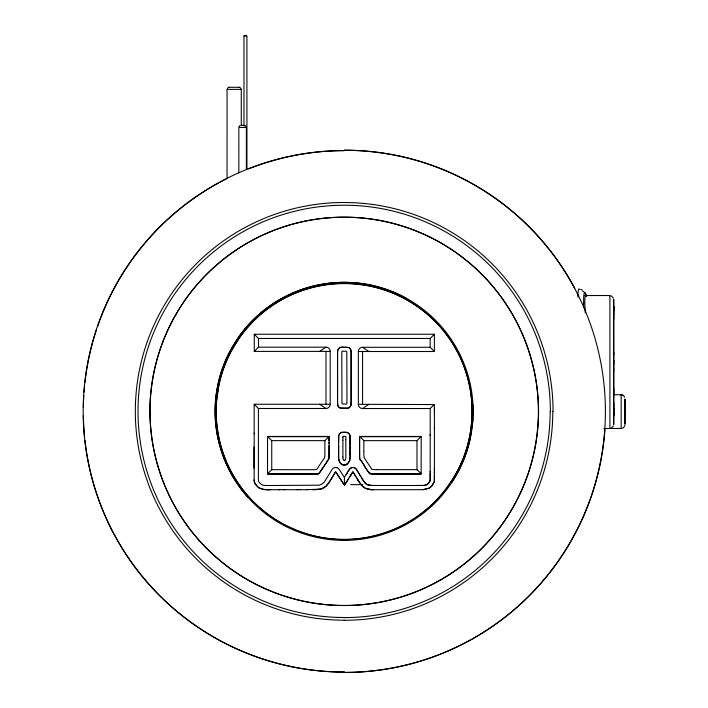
<?xml version="1.0" encoding="UTF-8"?>
<svg xmlns="http://www.w3.org/2000/svg" width="708" height="708" viewBox="0 0 708 708"><rect width="100%" height="100%" fill="white"/><g stroke="black" fill="none" stroke-linecap="round" stroke-linejoin="round"><path stroke-width="1.06" d="M227.047 178.425L227.056 89.385L241.251 89.385L241.251 125.661M246.375 169.477L246.384 127.449L238.835 127.449L238.844 172.796M246.915 169.15L246.915 35.931L244.012 35.931M254.172 433.252L254.145 479.024A19.505 18.045 43.3 0 0 254.057 479.953A12.16 11.062 48.8 0 0 254.278 481.493L254.367 481.741A6.452 5.823 50.4 0 0 255.137 483.741A11.16 10.124 50 0 0 259.208 487.865M329.096 451.554L329.078 454.961A19.709 19.709 0 0 0 329.096 456.191L329.114 457.651A3.567 3.567 0 0 1 328.972 458.35L325.919 463.298M329.096 442.553L329.008 458.492M329.096 445.721L329.096 451.306M338.672 439.739L338.681 437.951A26.718 26.718 0 0 0 338.672 437.358L338.672 436.181M338.681 450.447L338.681 448.668M342.902 440.093L342.893 439.031A11.549 11.549 0 0 1 342.902 438.385L342.911 438.261A5.177 5.177 0 0 0 342.893 437.296M346.947 394.418L346.796 351.779L346.008 351.203L341.973 351.195L341.814 353.611A8.363 8.363 0 0 1 341.858 354.531L341.822 355.646A26.709 26.709 0 0 0 341.805 357.062L341.964 403.48L342.752 404.056L346.787 404.064L346.947 401.648A8.363 8.363 0 0 1 346.902 400.719L346.938 399.613A26.709 26.709 0 0 0 346.955 398.188L346.947 395.002M349.982 440.624L349.982 436.65A4.221 4.221 0 0 0 345.761 432.429L342.822 432.429A4.221 4.221 0 0 0 338.601 436.65L338.583 457.262A12.717 12.717 0 0 0 338.84 460.147M350.035 446.412L350.035 448.996M350.053 440.075L350.035 450.385M351.168 397.241L351.15 400.091A41.684 41.684 0 0 0 351.177 401.507L350.903 405.339L349.478 407.321A4.699 4.699 0 0 1 348.177 407.985L340.132 407.826A3.558 3.558 0 0 1 339.247 407.312L338.973 407.073A4.682 4.682 0 0 1 338.07 405.896L337.574 402.781A36.435 36.435 0 0 0 337.601 401.356L337.601 354.814A33.577 33.577 0 0 0 337.574 353.752L337.778 350.239L339.291 347.902A4.452 4.452 0 0 1 341.256 347.115L348.619 347.433A3.558 3.558 0 0 1 349.504 347.947L349.779 348.186A4.682 4.682 0 0 1 350.681 349.363L351.177 352.478A36.471 36.471 0 0 0 351.15 353.894L351.168 396.533M359.629 445.704L359.629 444.482M359.629 443.509L359.629 441.314M363.859 451.828L363.877 454.262A16.381 16.381 0 0 1 363.859 455.492L364.231 457.819L370.293 466.944A14.302 14.302 0 0 1 370.965 467.97L371.629 469.006A1.699 1.699 0 0 0 372.054 469.36L374.532 469.661A23.975 23.975 0 0 1 375.151 469.652L376.975 469.661M359.629 440.093L359.708 436.438L363.859 440.659L363.859 451.421M430.19 434.517L430.181 480.617L428.251 483.573A6.823 6.823 0 0 1 425.464 485.122L424.827 485.281A8.354 8.354 0 0 1 423.596 485.431L421.552 485.484M430.19 473.714L430.19 473.271M434.411 477.378L434.411 475.484M434.411 473.351L434.411 471.926M434.411 469.785L434.411 427.641M434.411 412.419L434.411 411.189M434.411 467.953L434.261 481.767L432.048 485.679L428.791 488.316M451.253 481.369A128.015 128.015 0 0 1 248.8 496.821A128.077 128.077 0 0 1 216.276 404.418A126.396 126.396 0 0 1 217.887 389.993L219.524 381.939A129.378 129.378 0 0 1 231.082 351.239L239.702 337.247A128.068 128.068 0 0 1 291.395 294.732A127.883 127.883 0 0 1 355.956 283.917A126.449 126.449 0 0 1 368.08 285.572A128.679 128.679 0 0 1 405.87 299.201A128.015 128.015 0 0 1 471.935 404.781L472.086 415.552M613.641 362.248L613.668 313.724M613.765 394.409L613.774 360.053M613.756 410.268L613.783 388.55M338.672 452.633L338.681 451.049M342.902 440.226L342.876 457.005M345.831 441.252L345.867 456.837A7.93 7.93 0 0 1 345.424 459.722M350.044 445.226L350.053 440.464M434.402 479.042L434.411 478.086M613.668 319.591L613.712 299.334L613.774 354.947M613.756 402.684L613.712 424.65L613.65 367.328M624.96 424.296L624.96 398.914M338.663 454.421L338.672 453.031M613.686 310.608L613.712 306.121L613.748 314.157M613.739 411.667L613.712 416.154L613.677 408.118M338.654 456.598C338.274 470.174 353.31 464.882 350.053 453.748M338.654 456.209L338.663 455.412M613.57 394.728L621.164 394.728L621.164 428.455L603.818 428.49M345.84 439.403L345.84 439.137A13.762 13.762 0 0 0 345.831 438.615L345.814 438.102A4.637 4.637 0 0 1 345.849 437.544L345.831 436.632L345.141 436.394A9.779 9.779 0 0 0 344.761 436.411L344.38 436.42A3.664 3.664 0 0 1 343.805 436.376L342.902 436.394L342.876 437.296M345.831 439.668L345.831 440.721M216.099 411.596L216.418 402.339L219.099 384.019A128.998 128.998 0 0 1 232.171 349.478L236.95 341.539M472.147 411.339L471.466 424.791A128.325 128.325 0 0 1 448.518 485.67A127.918 127.918 0 0 1 216.223 411.596M244.304 35.931L244.729 35.4M472.059 416.392L470.811 429.809L469.139 438.916A128.998 128.998 0 0 1 456.067 473.457L451.288 481.396M584.516 295.546L609.907 295.546L609.915 428.305M624.899 425.366L623.845 427.358L621.854 428.411M613.438 298.033L611.314 295.873M345.309 459.678L344.477 460.687L343.407 459.757M351.832 473.404L352.867 472.015L353.982 473.44M238.994 126.67L239.8 125.679M330.618 480.024L326.379 485.971L321.007 489.051M330.742 479.82L331.707 478.183M334.433 473.67L332.565 476.75M331.91 477.838L328.574 483.431L324.981 487.113A13.93 13.399 24.7 0 1 321.397 488.927L314.998 489.741M331.831 477.98L335.645 471.705L340.672 479.44M452.111 481.936L456.925 473.935A129.989 129.989 0 0 0 470.103 439.128L472.802 420.667L472.962 404.684M348.663 478.546L346.902 481.422A12.62 12.195 5 0 1 346.513 481.989L346.008 482.723A5.363 5.124 -5.2 0 0 345.654 483.387L344.451 484.918L345.053 484.334A14.133 13.541 0.2 0 0 345.486 483.644L350.283 475.909M340.734 479.546L342.867 482.785A6.611 6.301 6.3 0 1 343.23 483.44L344.469 484.918L344.389 477.422L346.212 474.466M349.283 477.537L352.947 471.705L355.204 475.484M346.132 474.59L346.964 473.254M346.601 473.829L349.398 469.413A4.221 4.221 0 0 1 356.558 469.537A8.646 8.646 0 0 1 356.912 470.085A22.187 22.187 0 0 1 357.23 470.634L357.328 470.82A27.355 27.355 0 0 0 357.655 471.378L359.168 473.882M347.079 473.059L347.442 472.475M348.044 471.519L348.61 470.625M351.168 474.546L350.779 475.13M613.447 425.959L611.305 428.119M322.37 468.554L323.459 466.935M322.237 468.758L318.963 473.67A1.965 1.965 0 0 1 318.166 474.086L268.898 474.148A10.585 10.585 0 0 1 268.456 474.139L267.536 474.086L267.509 436.429L329.096 436.429L329.025 443.535M322.105 468.962L321.016 470.581A30.152 30.152 0 0 0 320.627 471.201L318.644 473.634L316.529 473.935A15.452 15.452 0 0 0 315.786 473.9L267.509 473.829L271.739 469.678L313.379 469.687A20.32 20.32 0 0 1 314.202 469.696L316.334 469.519A1.885 1.885 0 0 0 316.936 469.121L317.724 467.944A11.673 11.673 0 0 1 318.158 467.245L324.503 457.81L324.884 455.492A11.186 11.186 0 0 1 324.857 454.872L324.884 440.65L329.096 436.429M322.335 468.758L324.547 465.315M324.034 466.227L324.954 464.705M324.6 465.386L328.565 459.501A3.027 3.027 0 0 0 329.078 458.51M325.096 464.51L325.645 463.696M430.19 435.562L430.19 408.534L434.367 404.312L434.411 410.702M254.269 351.389L258.491 347.168L258.491 338.468L254.269 334.247L254.269 351.389L330.194 351.389L330.194 404.259A4.221 4.221 0 0 1 325.972 408.481L258.393 408.481L254.172 404.259L330.194 404.259M430.19 408.534L362.567 408.534A4.221 4.221 0 0 1 358.345 404.312L358.345 351.504L434.376 351.504L430.154 347.283L430.154 338.468L434.376 334.247L254.269 334.247M360.151 459.704C364.549 463.536 366.063 472.749 372.213 473.891A10.372 10.372 0 0 1 372.957 473.856A19.24 19.24 0 0 1 373.682 473.856L418.791 473.856A13.859 13.859 0 0 1 419.534 473.891L421.207 473.732L416.985 469.652L416.985 440.659L421.207 436.438L359.708 436.438M319.68 351.389L325.972 347.168A4.221 4.221 0 0 1 330.194 351.389M362.567 408.534L368.868 404.312M420.986 474.059L370.461 474.112A1.876 1.876 0 0 1 369.443 473.564L364.709 466.59M433.8 583.596L440.172 580.153A157.955 157.955 0 0 0 446.164 576.604L447.429 575.808A224.622 224.622 0 0 0 451.456 573.188L452.837 572.259A228.18 228.18 0 0 0 456.97 569.409A176.549 176.549 0 0 0 467.926 560.993A194.753 194.753 0 0 0 538.576 411.339A195.143 195.143 0 0 0 513.636 316.485A175.301 175.301 0 0 0 507.264 305.909A226.587 226.587 0 0 0 504.459 301.723L503.512 300.351A225.321 225.321 0 0 0 500.724 296.431L499.848 295.218A159.504 159.504 0 0 0 494.706 288.643L489.927 283.023A193.665 193.665 0 0 0 467.935 261.677M428.588 488.423L423.207 489.679L373.222 489.697A29.267 28.541 -33.2 0 1 371.514 489.697M320.777 489.113L306.493 489.706M425.234 485.184L425.296 485.175A11.231 11.231 0 0 1 423.596 485.431A17.222 17.222 0 0 1 422.34 485.476L421.924 485.484M341.858 432.314L342.247 432.243A13.009 13.009 0 0 1 343.831 432.181L344.23 432.172A21.382 21.382 0 0 0 344.823 432.172L345.982 432.172A4.221 4.221 0 0 1 350 435.517M422.915 489.688L429.075 488.166A9.859 8.983 -50.1 0 0 431.827 485.945L434.261 481.767A3.991 3.575 -51.7 0 0 434.376 480.697L434.402 479.281M267.81 485.502L268.261 485.502M268.058 489.724L267.606 489.724M270.677 473.9L271.164 473.9M417.932 485.476L418.773 485.476M418.295 485.476L412.746 485.502M268.748 489.724L263.155 489.44L259.172 487.936M408.224 485.502L412.985 485.493M418.702 485.476L421.711 485.484M279.819 489.706L265.031 489.679L259.863 488.325A9.717 8.815 49.7 0 1 257.88 486.98L254.96 483.431A7.328 6.629 50.3 0 1 254.234 481.024L254.163 479.962M268.978 489.724L270.624 489.715M278.598 489.706L284.731 489.697M244.561 35.4L246.322 35.4M229.162 87.279L239.136 87.279M240.977 125.334L244.251 125.334M258.491 338.468L430.154 338.468M258.491 347.168L325.972 347.168M358.345 351.504A4.221 4.221 0 0 1 362.567 347.283L430.154 347.283M358.345 404.312L434.376 404.56M267.438 436.686L329.025 436.686M421.127 436.694L359.637 436.694L359.584 437.358A7.31 7.31 0 0 0 359.558 437.907L359.584 457.864A3.451 3.451 0 0 0 360.16 459.696M267.509 436.429L271.739 440.65L324.884 440.65M363.859 440.659L416.985 440.659M377.178 469.661L416.985 469.652M419.906 485.476L419.216 485.476M272.722 485.502L319.104 485.192L321.91 484.077L324.37 481.971L330.955 471.307A27.081 27.081 0 0 0 331.291 470.723L332.105 469.395A4.469 4.469 0 0 1 337.043 467.616M374.382 485.484L375.567 485.484M408.516 485.502L373.028 485.476M283.855 489.697L297.758 489.697M395.719 485.502L396.843 485.502M272.279 485.502L266.447 485.511A13.125 13.125 0 0 1 262.686 485.024A5.912 5.912 0 0 1 261.261 484.272L260.686 483.812A14.753 14.753 0 0 1 259.818 483.033L259.411 482.599A3.894 3.894 0 0 1 258.969 481.962L258.871 481.767A5.354 5.354 0 0 1 258.429 480.44L258.376 478.643A20.983 20.983 0 0 0 258.393 477.528L258.393 408.481M297.112 489.697L300.413 489.697M300.227 489.697L306.714 489.706M312.316 489.724L313.29 489.724M373.904 485.484L373.452 485.476A26.4 26.4 0 0 1 369.797 485.219L369.151 485.122A6.753 6.753 0 0 1 368.16 484.874A7.673 7.673 0 0 1 365.062 482.936M420.331 485.476L421.145 485.484M313.529 489.724L314.511 489.732M246.145 35.4L246.561 35.931M371.523 489.626L365.416 488.299L360.744 484.307A27.833 26.762 -39.7 0 1 360.08 483.343L358.788 481.369M370.567 489.555L367.939 489.184A12.16 11.664 -22.7 0 1 362.894 486.67L360.744 484.307M621.854 394.816L623.845 395.861L624.695 397.144M337.008 467.714L337.212 467.784A3.469 3.469 0 0 1 338.309 468.439L339.238 469.537A25.453 25.453 0 0 1 339.654 470.139L344.389 477.422M580.604 289.253L582.268 290.006M622.562 395.02L623.235 395.365M245.048 125.484L246.225 126.67M362.567 347.283L368.877 351.504M319.68 404.259L325.972 408.481M365.071 482.927L364.921 482.759A21.55 21.55 0 0 1 363.293 480.555L362.655 479.599M188.558 527.46L187.673 526.248A225.321 225.321 0 0 1 184.894 522.327L183.947 520.955A226.587 226.587 0 0 1 181.142 516.769A175.301 175.301 0 0 1 174.761 506.193A195.143 195.134 0 0 1 149.919 411.339M342.353 482.042L343.46 483.776A10.788 10.408 -8.5 0 0 344.079 484.635L344.106 484.635A1.513 1.46 -2.6 0 0 344.415 484.927M364.691 466.191L363.062 463.758M362.93 463.554L361.036 460.713A17.505 17.505 0 0 1 360.372 459.696L359.779 458.35A3.867 3.867 0 0 1 359.637 457.642L359.637 456.191A19.877 19.877 0 0 0 359.655 455.209L359.629 450.093M339.628 477.838L341.707 481.068A22.736 22.098 -20.8 0 0 342.309 482.068M339.495 477.635L338.318 475.803A29.479 27.948 18.5 0 0 337.937 475.21L337.397 474.449A11.947 11.655 -4.9 0 1 336.866 473.555L335.813 472.13L334.937 472.873A19.948 19.072 -7.7 0 0 334.486 473.696M359.239 482.086L358.54 480.971M362.54 479.413L361.974 478.493M358.664 481.175L357.823 479.794M355.743 476.369L357.062 478.537M360.009 475.254L360.549 476.148M356.328 477.316L357.797 479.759M358.416 480.767L358.044 480.157M355.54 476.041L355.823 476.511M358.929 473.493L360.823 476.59M361.638 477.935L364.204 481.882A8.646 8.646 0 0 0 368.116 485.007M355.142 475.378L355.699 476.307M360.735 476.449L361.664 477.98M357.921 479.962L357.186 478.741M358.531 472.838L356.558 469.537A6.593 6.593 0 0 0 355.805 468.643L355.451 468.324A3.655 3.655 0 0 0 353.602 467.537L353.363 467.519A5.142 5.142 0 0 0 351.717 467.669L351.31 467.802A3.248 3.248 0 0 0 350.407 468.315L349.203 469.714A26.108 26.108 0 0 0 348.725 470.448M354.221 473.856L354.965 475.077M582.534 291.032A6.337 6.204 -24.8 0 1 585.675 294.121L585.755 294.289M586.074 294.997L585.675 294.121M585.888 294.599L586.321 295.749M349.947 435.526L349.982 435.721A11.558 11.558 0 0 1 350.053 437.261L350.053 439.872M585.312 312.874L584.967 306.263M621.164 394.728L621.164 395.63M609.915 295.563L609.924 296.068M350.053 453.545L350.044 451.377M624.969 399.498L624.952 423.95M359.629 440.341L359.629 440.827M349.964 449.978L349.646 460.182A8.956 8.956 0 0 1 347.309 464.174M338.672 439.934L338.672 440.925M359.629 449.12L359.629 446.429M338.672 441.526L338.672 442.518M338.681 445.297L338.681 447.872M613.783 352.54L613.783 364.806M613.65 362.222L613.641 371.443M434.376 334.247L434.376 351.504M434.411 405.33L434.411 429.11M430.19 471.254L430.19 471.926M430.181 474.165L430.172 477.519A19.983 19.983 0 0 0 430.19 478.643L430.207 479.997A3.717 3.717 0 0 1 430.092 480.644L429.791 481.475A6.806 6.806 0 0 1 425.464 485.139M421.207 436.438L421.127 473.988M362.576 351.504L362.576 404.312M329.025 438.057L329.025 440.801M325.981 351.389L325.981 404.259M271.739 440.65L271.739 469.678M254.172 404.259L254.172 433.765M243.977 35.931L243.977 126.21M338.893 460.138A8.169 8.169 0 0 0 341.716 464.483A4.221 4.221 0 0 0 347.309 464.174M368.16 484.892A11.054 11.054 0 0 0 369.797 485.21L370.771 485.334A25.32 25.32 0 0 0 373.028 485.476M360.894 484.201A52.64 50.153 -61 0 1 359.416 481.962M373.452 489.83A31.895 31.214 -36.7 0 1 370.549 489.67M362.717 484.626A243.402 1.62 0 0 1 350.681 484.626M254.004 447.049A237.242 0.788 90 0 1 253.995 468.121M236.985 341.566A128.015 128.015 0 0 1 439.447 326.114M439.456 326.007A128.068 128.068 0 0 1 472.139 411.189M350.363 475.953A26.293 24.877 -19.9 0 1 350.867 475.183M351.841 473.404A12.231 11.947 9.6 0 1 351.186 474.555M338.725 436.181A4.23 4.23 0 0 1 341.849 432.261M343.3 459.793A7.301 7.301 0 0 1 342.911 457.005M149.831 411.339A194.753 194.753 0 0 1 220.471 261.686A176.549 176.549 0 0 1 231.436 253.26A228.18 228.18 0 0 1 235.569 250.42L236.95 249.49A224.622 224.622 0 0 1 240.977 246.871L242.242 246.074A157.955 157.955 0 0 1 248.234 242.525L254.606 239.083A195.983 195.983 0 0 1 271.332 231.348L274.014 230.286A173.77 173.77 0 0 1 283.51 226.887A218.754 218.754 0 0 1 294.404 223.657A192.169 192.169 0 0 1 344.203 217.214A192.47 192.47 0 0 1 392.365 223.215L393.922 223.639A228.091 228.091 0 0 1 398.719 224.994L406.321 227.356A159.919 159.919 0 0 1 414.304 230.25L422.658 233.729A210.568 210.568 0 0 1 426.862 235.631A192.24 192.24 0 0 1 467.882 261.73M433.809 583.604A195.983 195.983 0 0 1 417.074 591.33L414.392 592.392A173.77 173.77 0 0 1 404.896 595.791A218.754 218.754 0 0 1 394.002 599.012A192.169 192.169 0 0 1 344.203 605.464A192.47 192.47 0 0 1 296.041 599.464L294.475 599.039A228.091 228.091 0 0 1 289.687 597.685L282.085 595.322A159.919 159.919 0 0 1 274.102 592.428L265.748 588.95A210.568 210.568 0 0 1 261.544 587.047A192.24 192.24 0 0 1 220.515 560.948A193.665 193.665 0 0 1 198.47 539.664L193.7 534.036A159.504 159.504 0 0 1 188.558 527.46M344.283 150.264A261.11 261.11 0 0 1 605.402 411.375A261.11 261.11 0 0 1 344.283 672.476M344.283 672.034A261.11 260.73 0.7 0 1 83.172 411.295A261.11 260.73 0.7 0 1 344.283 150.574M552.806 411.339A208.94 208.692 -88.9 0 1 344.185 620.288M344.185 202.523A208.825 208.816 86.6 0 1 553.054 411.339M344.185 620.19A208.86 208.86 -4.4 0 1 135.325 411.339A208.86 208.86 -4.4 0 1 344.185 202.479M550.16 411.339A206.276 206.072 -88.9 0 1 344.185 617.606M550.364 411.339A206.125 206.117 86.8 0 0 344.185 205.223A206.17 206.161 -4.2 0 0 138.016 411.339A206.17 206.161 -4.2 0 0 344.185 617.5M605.004 428.429A261.11 261.11 0 0 1 344.442 672.414M344.442 150.193A261.11 261.11 0 0 1 574.834 288.413M344.442 672.096A261.11 260.73 -1.9 0 1 84.942 440.367M84.606 437.181A261.11 260.73 -1.9 0 1 83.367 415.764M83.367 407.171A261.11 260.73 -1.9 0 1 83.827 395.365M84.04 392.152A261.11 260.73 -1.9 0 1 84.597 385.727M84.933 382.541A261.11 260.73 -1.9 0 1 96.562 329.432M97.589 326.397A261.11 260.73 -1.9 0 1 227.463 178.283M248.667 168.823A261.11 260.73 -1.9 0 1 344.442 150.645M584.87 305.697A79.977 4.646 82.2 0 1 586.649 296.555M583.684 304.245A83.261 5.027 82.4 0 1 585.613 293.643M577.923 297.192A88.137 4.965 83 0 1 579.569 289.439M583.64 307.458A75.03 4.567 82.1 0 1 583.454 302.927M248.074 497.476A129.068 129.068 0 0 1 215.294 404.365A127.369 127.369 0 0 1 216.913 389.834L218.568 381.718A130.378 130.378 0 0 1 230.215 350.779L238.897 336.681A129.06 129.06 0 0 1 290.988 293.829A128.865 128.865 0 0 1 356.044 282.935M356.053 282.873A127.422 127.422 0 0 1 368.266 284.598A129.67 129.67 0 0 1 406.348 298.334M239.012 87.279A2.115 2.071 -90 0 1 241.083 89.385M227.259 89.385A2.106 2.062 90 0 1 229.312 87.279M346.876 347.327L341.734 347.327A4.221 4.221 0 0 0 337.512 351.557L337.512 404.206A4.221 4.221 0 0 0 341.734 408.436L346.876 408.436A4.221 4.221 0 0 0 351.097 404.206L351.097 351.557A4.221 4.221 0 0 0 346.876 347.327M242.463 576.728A194.169 194.169 0 0 0 538.301 416.773A194.169 194.169 0 0 0 251.853 240.543A194.169 194.169 0 0 0 242.463 576.728M276.775 521.362A129.015 129.015 0 0 0 473.112 414.667A129.015 129.015 0 0 0 282.536 297.979A129.015 129.015 0 0 0 276.775 521.362"/></g></svg>
